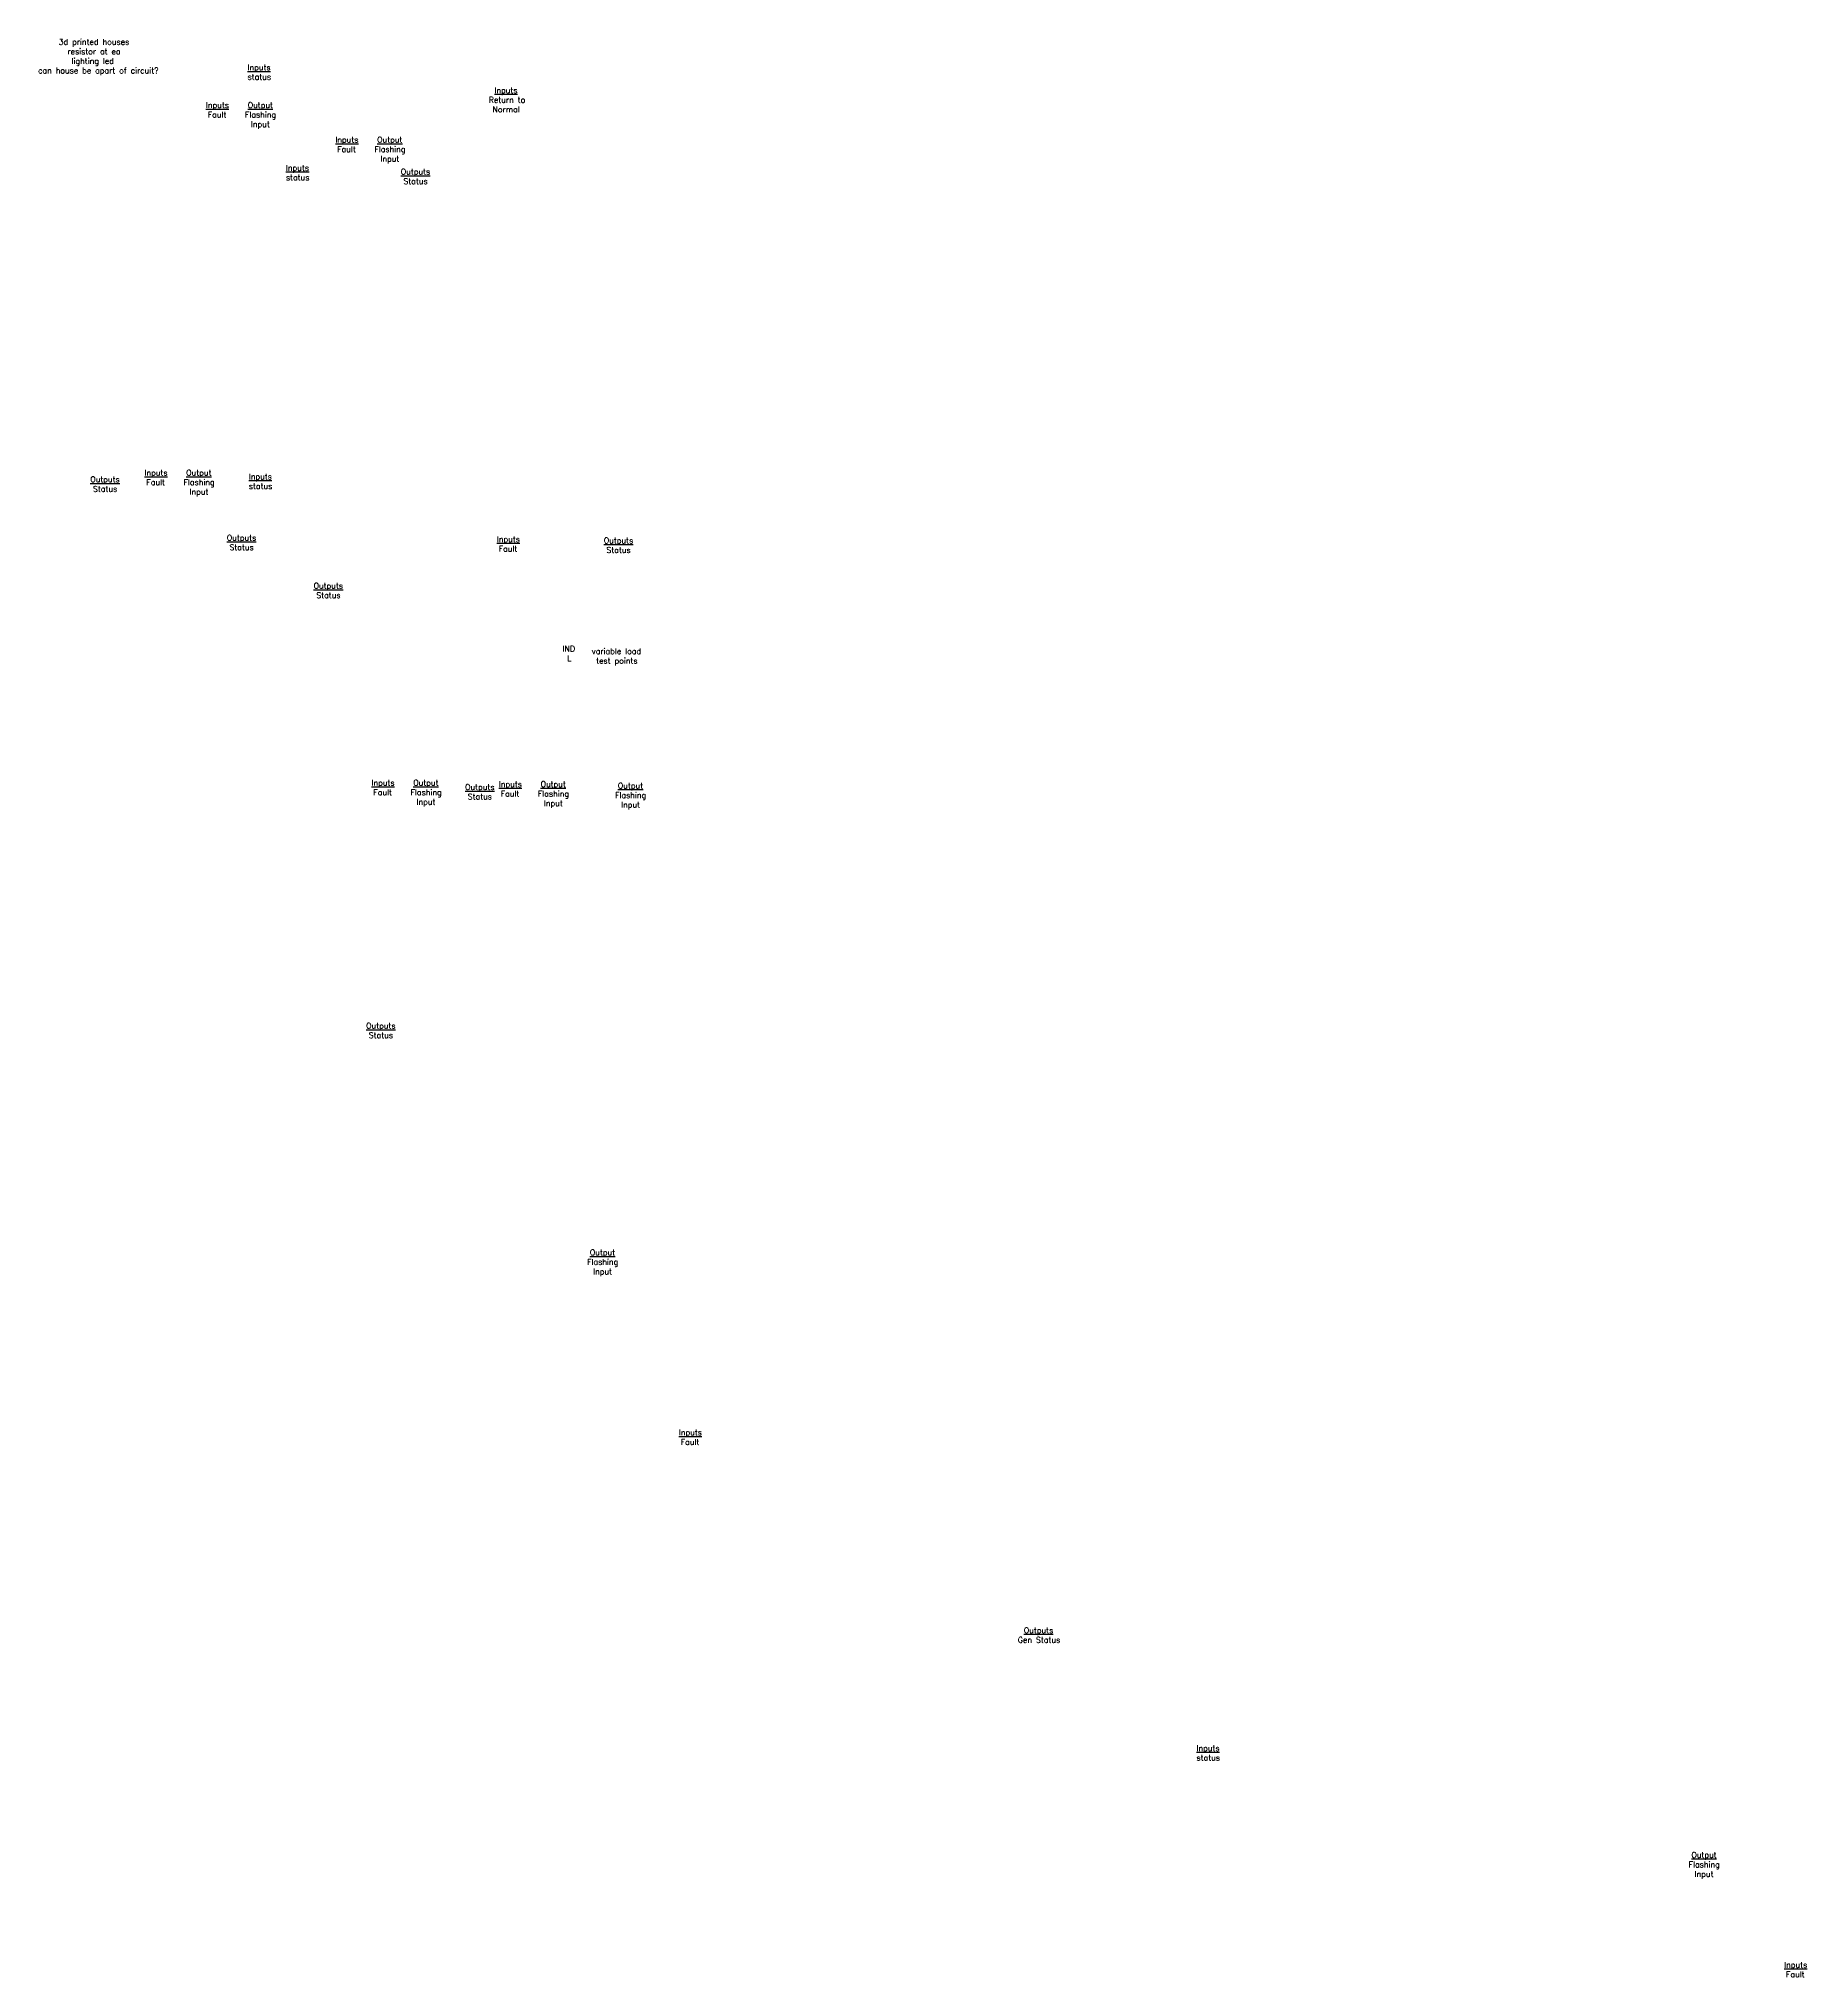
# Model space of a CAD drawing. Header units: millimetres. Extents: x -10.7 to 61.2, y -27.2 to 7.
# Drawn here: x 30.29 to 61.21, y -27.18 to 6.71 of the extents above; entities that cross this region are included whole.
import ezdxf

# ---------------------------------------------------------------- set-up
doc = ezdxf.new("R2010")
doc.units = ezdxf.units.MM
doc.layers.get('0').update_dxf_attribs({"linetype": 'CONTINUOUS'})
doc.styles.add('ROMANS', font='ROMANS')

msp = doc.modelspace()

# ---------------------------------------------------------------- texts
at = {"char_height": 0.1, "attachment_point": 1, "style": 'ROMANS'}
for s, insert, width in [('\\pi0.53254;3d printed houses\\P\\pi0.68599;resistor at ea\\P\\pi0.75778;lighting led\\P\\pi0.17211;can house be apart of circuit?', (30.104, 6.708), 3.18929), ('\\pi0.18348;\\LInputs\\P\\pi0.18304;\\lstatus', (33.757, 6.263), 1.49048), ('\\pi0.18348;\\LInputs\\P\\pi0.08532;\\lReturn to \\P\\pi0.14968;Normal', (38.073, 5.862), 1.76548), ('\\pi0.16245;\\LInputs\\P\\pi0.19448;\\lFault\\P\\pi0.34352;\\P', (33.05, 5.603), 1.48571), ('\\pi0.13772;\\LOutput\\P\\pi0.08991;\\lFlashing \\P\\pi0.19519;Input', (33.805, 5.603), 1.57976), ('\\pi0.16245;\\LInputs\\P\\pi0.19448;\\lFault\\P\\pi0.34352;\\P', (35.313, 4.998), 1.48571), ('\\pi0.13772;\\LOutput\\P\\pi0.08991;\\lFlashing \\P\\pi0.19519;Input', (36.068, 4.998), 1.57976), ('\\pi0.18348;\\LInputs\\P\\pi0.18304;\\lstatus', (34.428, 4.505), 1.49048), ('\\pi0.12601;\\LOutputs\\l\\P\\pi0.17236;Status', (36.493, 4.439), 1.75119), ('\\pi0.12601;\\LOutputs\\l\\P\\pi0.17236;Status', (31.064, -0.942), 1.75119), ('\\pi0.16245;\\LInputs\\P\\pi0.19448;\\lFault\\P\\pi0.34352;\\P', (31.975, -0.825), 1.48571), ('\\pi0.13772;\\LOutput\\P\\pi0.08991;\\lFlashing \\P\\pi0.19519;Input', (32.73, -0.825), 1.57976), ('\\pi0.18348;\\LInputs\\P\\pi0.18304;\\lstatus', (33.779, -0.893), 1.49048), ('\\pi0.12601;\\LOutputs\\l\\P\\pi0.17236;Status', (33.451, -1.963), 1.75119), ('\\pi0.16245;\\LInputs\\P\\pi0.19448;\\lFault\\P\\pi0.34352;\\P', (38.137, -1.988), 1.48571), ('\\pi0.12601;\\LOutputs\\l\\P\\pi0.17236;Status', (40.043, -2.01), 1.75119), ('\\pi0.12601;\\LOutputs\\l\\P\\pi0.17236;Status', (34.969, -2.801), 1.75119), ('\\pi-0.00146;IND\\P\\pi0.07736;L', (39.45, -3.903), 1.21786), ('\\pi0.00139;variable load\\P\\pi0.07707;test points', (39.958, -3.946), 1.82262), ('\\pi0.16245;\\LInputs\\P\\pi0.19448;\\lFault\\P\\pi0.34352;\\P', (35.945, -6.247), 1.48571), ('\\pi0.13772;\\LOutput\\P\\pi0.08991;\\lFlashing \\P\\pi0.19519;Input', (36.7, -6.247), 1.57976), ('\\pi0.12601;\\LOutputs\\l\\P\\pi0.17236;Status', (37.617, -6.322), 1.75119), ('\\pi0.16245;\\LInputs\\P\\pi0.19448;\\lFault\\P\\pi0.34352;\\P', (38.172, -6.271), 1.48571), ('\\pi0.13772;\\LOutput\\P\\pi0.08991;\\lFlashing \\P\\pi0.19519;Input', (38.927, -6.271), 1.57976), ('\\pi0.13772;\\LOutput\\P\\pi0.08991;\\lFlashing \\P\\pi0.19519;Input', (40.277, -6.297), 1.57976), ('\\pi0.12601;\\LOutputs\\l\\P\\pi0.17236;Status', (35.887, -10.495), 1.75119), ('\\pi0.13772;\\LOutput\\P\\pi0.08991;\\lFlashing \\P\\pi0.19519;Input', (39.788, -14.459), 1.57976), ('\\pi0.16245;\\LInputs\\P\\pi0.19448;\\lFault\\P\\pi0.34352;\\P', (41.32, -17.607), 1.48571), ('\\pi0.12869;\\LOutputs\\P\\pi0.02418;\\lGen Status', (47.385, -21.067), 1.84167), ('\\pi0.18616;\\LInputs\\P\\pi0.18571;\\lstatus\\P\\pi0.36723;\\P', (50.348, -23.128), 1.43333), ('\\pi0.13772;\\LOutput\\P\\pi0.08991;\\lFlashing \\P\\pi0.19519;Input', (59.05, -24.995), 1.57976), ('\\pi0.16245;\\LInputs\\P\\pi0.19448;\\lFault\\P\\pi0.34352;\\P', (60.648, -26.917), 1.48571)]:
    msp.add_mtext(s, dxfattribs=dict(at, insert=insert, width=width))

doc.saveas('drawing.dxf')
